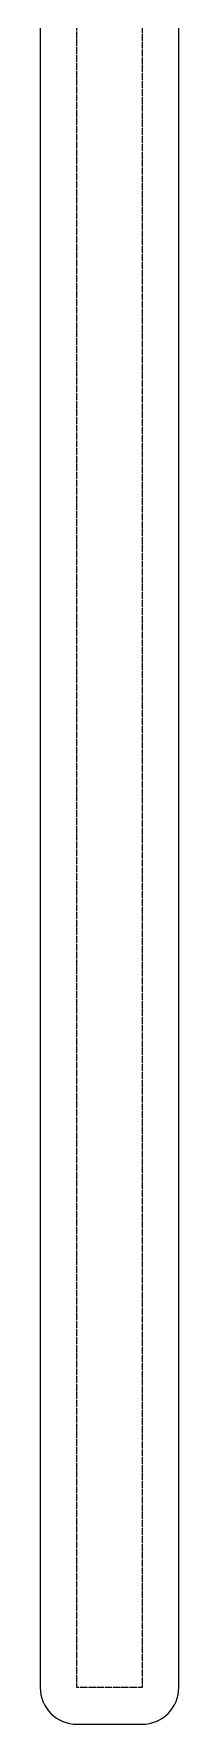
# Model space of a CAD drawing. Header units: millimetres. Extents: x 13 to 1163, y 20 to 1336.
# Drawn here: x 1116 to 1154, y 216.4 to 678.2 of the extents above; entities that cross this region are included whole.
import ezdxf

# ---------------------------------------------------------------- set-up
doc = ezdxf.new("R2010")
doc.units = ezdxf.units.MM
doc.linetypes.add('DASHED', pattern=[1.524, 1.27, -0.254])
doc.layers.add('CUT', color=7, linetype='Continuous')
doc.layers.add('STITCH', color=1, linetype='DASHED')

msp = doc.modelspace()

# ---------------------------------------------------------------- linework, layer by layer
at = {"layer": 'CUT'}
msp.add_lwpolyline([(1116.011, 679.722), (1116.011, 677.573), (1116.011, 675.425), (1116.011, 673.277), (1116.011, 671.128), (1116.011, 668.98), (1116.011, 666.831), (1116.011, 662.534), (1116.011, 660.386), (1116.011, 658.237), (1116.011, 653.941), (1116.011, 651.792), (1116.011, 649.644), (1116.011, 645.347), (1116.011, 643.198), (1116.011, 641.05), (1116.011, 636.753), (1116.011, 634.605), (1116.011, 632.456), (1116.011, 630.308), (1116.011, 628.159), (1116.011, 623.862), (1116.011, 621.714), (1116.011, 619.566), (1116.011, 617.417), (1116.011, 615.269), (1116.011, 610.972), (1116.011, 608.823), (1116.011, 606.675), (1116.011, 602.378), (1116.011, 600.23), (1116.011, 598.081), (1116.011, 593.784), (1116.011, 591.636), (1116.011, 589.487), (1116.011, 587.339), (1116.011, 585.19), (1116.011, 583.042), (1116.011, 580.894), (1116.011, 578.745), (1116.011, 576.597), (1116.011, 572.3), (1116.011, 570.151), (1116.011, 568.003), (1116.011, 565.854), (1116.011, 563.706), (1116.011, 559.409), (1116.011, 557.261), (1116.011, 555.112), (1116.011, 552.964), (1116.011, 550.815), (1116.011, 548.667), (1116.011, 546.518), (1116.011, 542.222), (1116.011, 540.073), (1116.011, 537.925), (1116.011, 533.628), (1116.011, 531.479), (1116.011, 529.331), (1116.011, 527.182), (1116.011, 525.034), (1116.011, 520.737), (1116.011, 518.589), (1116.011, 516.44), (1116.011, 514.292), (1116.011, 512.143), (1116.011, 507.847), (1116.011, 505.698), (1116.011, 503.55), (1116.011, 501.401), (1116.011, 499.253), (1116.011, 490.659), (1116.011, 488.511), (1116.011, 484.214), (1116.011, 482.065), (1116.011, 479.917), (1116.011, 477.768), (1116.011, 471.323), (1116.011, 469.175), (1116.011, 467.026), (1116.011, 464.878), (1116.011, 462.729), (1116.011, 460.581), (1116.011, 458.432), (1116.011, 456.284), (1116.011, 447.69), (1116.011, 445.542), (1116.011, 439.096), (1116.011, 436.948), (1116.011, 434.799), (1116.011, 432.651), (1116.011, 430.503), (1116.011, 428.354), (1116.011, 419.76), (1116.011, 417.612), (1116.011, 415.464), (1116.011, 413.315), (1116.011, 409.018), (1116.011, 406.87), (1116.011, 402.573), (1116.011, 400.424), (1116.011, 398.276), (1116.011, 396.128), (1116.011, 393.979), (1116.011, 391.831), (1116.011, 389.682), (1116.011, 387.534), (1116.011, 378.94), (1116.011, 376.792), (1116.011, 370.346), (1116.011, 368.198), (1116.011, 366.049), (1116.011, 357.456), (1116.011, 355.307), (1116.011, 346.713), (1116.011, 344.565), (1116.011, 338.12), (1116.011, 335.971), (1116.011, 333.823), (1116.011, 331.674), (1116.011, 327.377), (1116.011, 325.229), (1116.011, 323.081), (1116.011, 320.932), (1116.011, 312.338), (1116.011, 310.19), (1116.011, 303.745), (1116.011, 301.596), (1116.011, 299.448), (1116.011, 295.151), (1116.011, 293.002), (1116.011, 290.854), (1116.011, 288.705), (1116.011, 284.409), (1116.011, 282.26), (1116.011, 280.112), (1116.011, 275.815), (1116.011, 273.666), (1116.011, 269.369), (1116.011, 267.221), (1116.011, 262.924), (1116.011, 260.776), (1116.011, 258.627), (1116.011, 256.479), (1116.011, 254.33), (1116.011, 252.182), (1116.011, 250.033), (1116.011, 247.885), (1116.011, 245.737), (1116.011, 243.588), (1116.011, 241.44), (1116.011, 239.291), (1116.011, 237.143), (1116.011, 234.994), (1116.011, 232.846), (1116.011, 230.697), (1116.011, 228.549), (1116.011, 226.401), (1116.059, 225.42), (1116.203, 224.45), (1116.442, 223.498), (1116.773, 222.574), (1117.192, 221.687), (1117.697, 220.845), (1118.281, 220.057), (1118.94, 219.33), (1119.667, 218.67), (1120.456, 218.086), (1121.297, 217.581), (1122.185, 217.162), (1123.109, 216.831), (1124.06, 216.593), (1125.031, 216.449), (1126.011, 216.401), (1128.261, 216.401), (1130.511, 216.401), (1132.761, 216.401), (1135.011, 216.401), (1137.261, 216.401), (1139.511, 216.401), (1141.761, 216.401), (1144.011, 216.401), (1144.992, 216.449), (1145.962, 216.593), (1146.914, 216.831), (1147.838, 217.162), (1148.725, 217.581), (1149.567, 218.086), (1150.355, 218.671), (1151.082, 219.33), (1151.741, 220.057), (1152.326, 220.845), (1152.831, 221.687), (1153.25, 222.574), (1153.581, 223.498), (1153.819, 224.45), (1153.963, 225.421), (1154.011, 226.401), (1154.011, 228.549), (1154.011, 230.698), (1154.011, 232.846), (1154.011, 234.994), (1154.011, 237.143), (1154.011, 239.291), (1154.011, 241.44), (1154.011, 243.588), (1154.011, 245.737), (1154.011, 247.885), (1154.011, 250.034), (1154.011, 252.182), (1154.011, 254.33), (1154.011, 256.479), (1154.011, 258.627), (1154.011, 260.776), (1154.011, 262.924), (1154.011, 265.073), (1154.011, 267.221), (1154.011, 269.37), (1154.011, 271.518), (1154.011, 273.666), (1154.011, 275.815), (1154.011, 277.963), (1154.011, 280.112), (1154.011, 282.26), (1154.011, 284.409), (1154.011, 286.557), (1154.011, 288.705), (1154.011, 290.854), (1154.011, 293.002), (1154.011, 295.151), (1154.011, 297.299), (1154.011, 299.448), (1154.011, 301.596), (1154.011, 303.745), (1154.011, 305.893), (1154.011, 308.041), (1154.011, 310.19), (1154.011, 312.338), (1154.011, 314.487), (1154.011, 316.635), (1154.011, 318.784), (1154.011, 323.081), (1154.011, 325.229), (1154.011, 327.377), (1154.011, 329.526), (1154.011, 331.674), (1154.011, 333.823), (1154.011, 335.971), (1154.011, 338.12), (1154.011, 340.268), (1154.011, 342.417), (1154.011, 344.565), (1154.011, 346.713), (1154.011, 348.862), (1154.011, 351.01), (1154.011, 353.159), (1154.011, 355.307), (1154.011, 357.456), (1154.011, 359.604), (1154.011, 361.753), (1154.011, 363.901), (1154.011, 366.049), (1154.011, 368.198), (1154.011, 370.346), (1154.011, 372.495), (1154.011, 374.643), (1154.011, 376.792), (1154.011, 378.94), (1154.011, 381.089), (1154.011, 383.237), (1154.011, 385.385), (1154.011, 387.534), (1154.011, 389.682), (1154.011, 391.831), (1154.011, 393.979), (1154.011, 396.128), (1154.011, 398.276), (1154.011, 400.424), (1154.011, 402.573), (1154.011, 404.721), (1154.011, 406.87), (1154.011, 409.018), (1154.011, 411.167), (1154.011, 413.315), (1154.011, 415.464), (1154.011, 417.612), (1154.011, 419.76), (1154.011, 421.909), (1154.011, 424.057), (1154.011, 426.206), (1154.011, 428.354), (1154.011, 430.503), (1154.011, 432.651), (1154.011, 434.8), (1154.011, 436.948), (1154.011, 439.096), (1154.011, 441.245), (1154.011, 443.393), (1154.011, 445.542), (1154.011, 447.69), (1154.011, 449.839), (1154.011, 451.987), (1154.011, 454.136), (1154.011, 456.284), (1154.011, 458.432), (1154.011, 460.581), (1154.011, 462.729), (1154.011, 464.878), (1154.011, 467.026), (1154.011, 469.175), (1154.011, 471.323), (1154.011, 473.471), (1154.011, 475.62), (1154.011, 477.768), (1154.011, 479.917), (1154.011, 482.065), (1154.011, 486.362), (1154.011, 488.511), (1154.011, 490.659), (1154.011, 492.807), (1154.011, 494.956), (1154.011, 497.104), (1154.011, 499.253), (1154.011, 501.401), (1154.011, 503.55), (1154.011, 505.698), (1154.011, 507.847), (1154.011, 509.995), (1154.011, 512.143), (1154.011, 514.292), (1154.011, 516.44), (1154.011, 518.589), (1154.011, 520.737), (1154.011, 522.886), (1154.011, 525.034), (1154.011, 527.183), (1154.011, 529.331), (1154.011, 531.479), (1154.011, 533.628), (1154.011, 535.776), (1154.011, 537.925), (1154.011, 540.073), (1154.011, 542.222), (1154.011, 544.37), (1154.011, 546.518), (1154.011, 548.667), (1154.011, 550.815), (1154.011, 552.964), (1154.011, 555.112), (1154.011, 557.261), (1154.011, 559.409), (1154.011, 563.706), (1154.011, 565.854), (1154.011, 568.003), (1154.011, 570.151), (1154.011, 572.3), (1154.011, 574.448), (1154.011, 576.597), (1154.011, 578.745), (1154.011, 580.894), (1154.011, 583.042), (1154.011, 585.19), (1154.011, 587.339), (1154.011, 589.487), (1154.011, 591.636), (1154.011, 593.784), (1154.011, 595.933), (1154.011, 598.081), (1154.011, 600.23), (1154.011, 602.378), (1154.011, 606.675), (1154.011, 608.823), (1154.011, 610.972), (1154.011, 613.12), (1154.011, 615.269), (1154.011, 617.417), (1154.011, 619.566), (1154.011, 621.714), (1154.011, 623.862), (1154.011, 626.011), (1154.011, 628.159), (1154.011, 630.308), (1154.011, 632.456), (1154.011, 634.605), (1154.011, 636.753), (1154.011, 638.902), (1154.011, 641.05), (1154.011, 643.198), (1154.011, 645.347), (1154.011, 647.495), (1154.011, 649.644), (1154.011, 651.792), (1154.011, 653.941), (1154.011, 656.089), (1154.011, 658.238), (1154.011, 660.386), (1154.011, 662.534), (1154.011, 664.683), (1154.011, 666.831), (1154.011, 668.98), (1154.011, 671.128), (1154.011, 673.277), (1154.011, 675.425), (1154.011, 677.574), (1154.011, 679.722)], dxfattribs=at)
at = {"layer": 'STITCH'}
msp.add_lwpolyline([(1144.011, 679.722), (1144.011, 677.574), (1144.011, 675.425), (1144.011, 673.277), (1144.011, 671.128), (1144.011, 668.98), (1144.011, 666.831), (1144.011, 664.683), (1144.011, 662.534), (1144.011, 660.386), (1144.011, 658.238), (1144.011, 656.089), (1144.011, 653.941), (1144.011, 651.792), (1144.011, 649.644), (1144.011, 647.495), (1144.011, 645.347), (1144.011, 643.198), (1144.011, 641.05), (1144.011, 638.902), (1144.011, 636.753), (1144.011, 634.605), (1144.011, 632.456), (1144.011, 630.308), (1144.011, 628.159), (1144.011, 626.011), (1144.011, 623.862), (1144.011, 621.714), (1144.011, 619.566), (1144.011, 617.417), (1144.011, 615.269), (1144.011, 613.12), (1144.011, 610.972), (1144.011, 608.823), (1144.011, 606.675), (1144.011, 604.526), (1144.011, 602.378), (1144.011, 600.23), (1144.011, 598.081), (1144.011, 595.933), (1144.011, 593.784), (1144.011, 591.636), (1144.011, 589.487), (1144.011, 587.339), (1144.011, 585.19), (1144.011, 583.042), (1144.011, 580.894), (1144.011, 578.745), (1144.011, 576.597), (1144.011, 574.448), (1144.011, 572.3), (1144.011, 570.151), (1144.011, 568.003), (1144.011, 565.854), (1144.011, 563.706), (1144.011, 561.558), (1144.011, 559.409), (1144.011, 557.261), (1144.011, 555.112), (1144.011, 552.964), (1144.011, 550.815), (1144.011, 548.667), (1144.011, 546.518), (1144.011, 544.37), (1144.011, 542.222), (1144.011, 540.073), (1144.011, 537.925), (1144.011, 535.776), (1144.011, 533.628), (1144.011, 531.479), (1144.011, 529.331), (1144.011, 527.183), (1144.011, 525.034), (1144.011, 522.886), (1144.011, 520.737), (1144.011, 518.589), (1144.011, 516.44), (1144.011, 514.292), (1144.011, 512.143), (1144.011, 509.995), (1144.011, 507.847), (1144.011, 505.698), (1144.011, 503.55), (1144.011, 501.401), (1144.011, 499.253), (1144.011, 497.104), (1144.011, 494.956), (1144.011, 492.807), (1144.011, 490.659), (1144.011, 488.511), (1144.011, 486.362), (1144.011, 484.214), (1144.011, 482.065), (1144.011, 479.917), (1144.011, 477.768), (1144.011, 475.62), (1144.011, 473.471), (1144.011, 471.323), (1144.011, 469.175), (1144.011, 467.026), (1144.011, 464.878), (1144.011, 462.729), (1144.011, 460.581), (1144.011, 458.432), (1144.011, 456.284), (1144.011, 454.136), (1144.011, 451.987), (1144.011, 449.839), (1144.011, 447.69), (1144.011, 445.542), (1144.011, 443.393), (1144.011, 441.245), (1144.011, 439.096), (1144.011, 436.948), (1144.011, 434.8), (1144.011, 432.651), (1144.011, 430.503), (1144.011, 428.354), (1144.011, 426.206), (1144.011, 424.057), (1144.011, 421.909), (1144.011, 419.76), (1144.011, 417.612), (1144.011, 415.464), (1144.011, 413.315), (1144.011, 411.167), (1144.011, 409.018), (1144.011, 406.87), (1144.011, 404.721), (1144.011, 402.573), (1144.011, 400.424), (1144.011, 398.276), (1144.011, 396.128), (1144.011, 393.979), (1144.011, 391.831), (1144.011, 389.682), (1144.011, 387.534), (1144.011, 385.385), (1144.011, 383.237), (1144.011, 381.088), (1144.011, 378.94), (1144.011, 376.792), (1144.011, 374.643), (1144.011, 372.495), (1144.011, 370.346), (1144.011, 368.198), (1144.011, 366.049), (1144.011, 363.901), (1144.011, 361.753), (1144.011, 359.604), (1144.011, 357.456), (1144.011, 355.307), (1144.011, 353.159), (1144.011, 351.01), (1144.011, 348.862), (1144.011, 346.713), (1144.011, 344.565), (1144.011, 342.417), (1144.011, 340.268), (1144.011, 338.12), (1144.011, 335.971), (1144.011, 333.823), (1144.011, 331.674), (1144.011, 329.526), (1144.011, 327.377), (1144.011, 325.229), (1144.011, 323.081), (1144.011, 320.932), (1144.011, 318.784), (1144.011, 316.635), (1144.011, 314.487), (1144.011, 312.338), (1144.011, 310.19), (1144.011, 308.041), (1144.011, 305.893), (1144.011, 303.745), (1144.011, 301.596), (1144.011, 299.448), (1144.011, 297.299), (1144.011, 295.151), (1144.011, 293.002), (1144.011, 290.854), (1144.011, 288.705), (1144.011, 286.557), (1144.011, 284.409), (1144.011, 282.26), (1144.011, 280.112), (1144.011, 277.963), (1144.011, 275.815), (1144.011, 273.666), (1144.011, 271.518), (1144.011, 269.37), (1144.011, 267.221), (1144.011, 265.073), (1144.011, 262.924), (1144.011, 260.776), (1144.011, 258.627), (1144.011, 256.479), (1144.011, 254.33), (1144.011, 252.182), (1144.011, 250.034), (1144.011, 247.885), (1144.011, 245.737), (1144.011, 243.588), (1144.011, 241.44), (1144.011, 239.291), (1144.011, 237.143), (1144.011, 234.994), (1144.011, 232.846), (1144.011, 230.698), (1144.011, 228.549), (1144.011, 226.401), (1141.761, 226.401), (1139.511, 226.401), (1137.261, 226.401), (1135.011, 226.401), (1132.761, 226.401), (1130.511, 226.401), (1128.261, 226.401), (1126.011, 226.401), (1126.011, 228.549), (1126.011, 230.697), (1126.011, 232.846), (1126.011, 234.994), (1126.011, 237.143), (1126.011, 239.291), (1126.011, 241.44), (1126.011, 243.588), (1126.011, 245.737), (1126.011, 247.885), (1126.011, 250.033), (1126.011, 252.182), (1126.011, 254.33), (1126.011, 256.479), (1126.011, 258.627), (1126.011, 260.776), (1126.011, 262.924), (1126.011, 265.073), (1126.011, 267.221), (1126.011, 269.369), (1126.011, 271.518), (1126.011, 273.666), (1126.011, 275.815), (1126.011, 277.963), (1126.011, 280.112), (1126.011, 282.26), (1126.011, 284.409), (1126.011, 286.557), (1126.011, 288.705), (1126.011, 290.854), (1126.011, 293.002), (1126.011, 295.151), (1126.011, 297.299), (1126.011, 299.448), (1126.011, 301.596), (1126.011, 303.745), (1126.011, 305.893), (1126.011, 308.041), (1126.011, 310.19), (1126.011, 312.338), (1126.011, 314.487), (1126.011, 316.635), (1126.011, 318.784), (1126.011, 320.932), (1126.011, 323.081), (1126.011, 325.229), (1126.011, 327.377), (1126.011, 329.526), (1126.011, 331.674), (1126.011, 333.823), (1126.011, 335.971), (1126.011, 338.12), (1126.011, 340.268), (1126.011, 342.416), (1126.011, 344.565), (1126.011, 346.713), (1126.011, 348.862), (1126.011, 351.01), (1126.011, 353.159), (1126.011, 355.307), (1126.011, 357.456), (1126.011, 359.604), (1126.011, 361.752), (1126.011, 363.901), (1126.011, 366.049), (1126.011, 368.198), (1126.011, 370.346), (1126.011, 372.495), (1126.011, 374.643), (1126.011, 376.792), (1126.011, 378.94), (1126.011, 381.088), (1126.011, 383.237), (1126.011, 385.385), (1126.011, 387.534), (1126.011, 389.682), (1126.011, 391.831), (1126.011, 393.979), (1126.011, 396.128), (1126.011, 398.276), (1126.011, 400.424), (1126.011, 402.573), (1126.011, 404.721), (1126.011, 406.87), (1126.011, 409.018), (1126.011, 411.167), (1126.011, 413.315), (1126.011, 415.464), (1126.011, 417.612), (1126.011, 419.76), (1126.011, 421.909), (1126.011, 424.057), (1126.011, 426.206), (1126.011, 428.354), (1126.011, 430.503), (1126.011, 432.651), (1126.011, 434.8), (1126.011, 436.948), (1126.011, 439.096), (1126.011, 441.245), (1126.011, 443.393), (1126.011, 445.542), (1126.011, 447.69), (1126.011, 449.839), (1126.011, 451.987), (1126.011, 454.135), (1126.011, 456.284), (1126.011, 458.432), (1126.011, 460.581), (1126.011, 462.729), (1126.011, 464.878), (1126.011, 467.026), (1126.011, 469.175), (1126.011, 471.323), (1126.011, 473.471), (1126.011, 475.62), (1126.011, 477.768), (1126.011, 479.917), (1126.011, 482.065), (1126.011, 484.214), (1126.011, 486.362), (1126.011, 488.511), (1126.011, 490.659), (1126.011, 492.807), (1126.011, 494.956), (1126.011, 497.104), (1126.011, 499.253), (1126.011, 501.401), (1126.011, 503.55), (1126.011, 505.698), (1126.011, 507.847), (1126.011, 509.995), (1126.011, 512.143), (1126.011, 514.292), (1126.011, 516.44), (1126.011, 518.589), (1126.011, 520.737), (1126.011, 522.886), (1126.011, 525.034), (1126.011, 527.183), (1126.011, 529.331), (1126.011, 531.479), (1126.011, 533.628), (1126.011, 535.776), (1126.011, 537.925), (1126.011, 540.073), (1126.011, 542.222), (1126.011, 544.37), (1126.011, 546.518), (1126.011, 548.667), (1126.011, 550.815), (1126.011, 552.964), (1126.011, 555.112), (1126.011, 557.261), (1126.011, 559.409), (1126.011, 561.558), (1126.011, 563.706), (1126.011, 565.854), (1126.011, 568.003), (1126.011, 570.151), (1126.011, 572.3), (1126.011, 574.448), (1126.011, 576.597), (1126.011, 578.745), (1126.011, 580.894), (1126.011, 583.042), (1126.011, 585.19), (1126.011, 587.339), (1126.011, 589.487), (1126.011, 591.636), (1126.011, 593.784), (1126.011, 595.933), (1126.011, 598.081), (1126.011, 600.23), (1126.011, 602.378), (1126.011, 604.526), (1126.011, 606.675), (1126.011, 608.823), (1126.011, 610.972), (1126.011, 613.12), (1126.011, 615.269), (1126.011, 617.417), (1126.011, 619.566), (1126.011, 621.714), (1126.011, 623.862), (1126.011, 626.011), (1126.011, 628.159), (1126.011, 630.308), (1126.011, 632.456), (1126.011, 634.605), (1126.011, 636.753), (1126.011, 638.902), (1126.011, 641.05), (1126.011, 643.198), (1126.011, 645.347), (1126.011, 647.495), (1126.011, 649.644), (1126.011, 651.792), (1126.011, 653.941), (1126.011, 656.089), (1126.011, 658.238), (1126.011, 660.386), (1126.011, 662.534), (1126.011, 664.683), (1126.011, 666.831), (1126.011, 668.98), (1126.011, 671.128), (1126.011, 673.277), (1126.011, 675.425), (1126.011, 677.574), (1126.011, 679.722)], dxfattribs=at)

doc.saveas('drawing.dxf')
